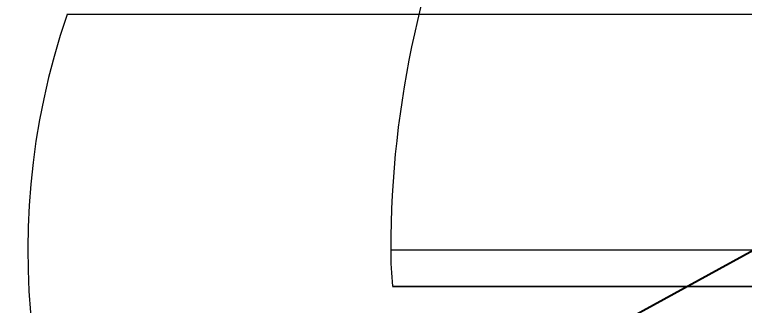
# Paper-space layout 'Presentación1' of a CAD drawing. Header units: millimetres. Extents: x 455 to 9071, y 15 to 4053.
# Drawn here: x 774.43 to 787.83, y 168.37 to 173.71 of the extents above; entities that cross this region are included whole.
import ezdxf

# ---------------------------------------------------------------- set-up
doc = ezdxf.new("R2010")
doc.units = ezdxf.units.MM
doc.layers.get('0').update_dxf_attribs({"color": 1})
doc.layers.add('Cotas', color=6, linetype='Continuous', lineweight=5)
doc.styles.get("Standard").update_dxf_attribs({"font": 'arial.ttf'})
doc.dimstyles.new('ISO-25', dxfattribs={"dimtxt": 2.5, "dimasz": 2.5, "dimexe": 1.25, "dimexo": 0.625, "dimtad": 1, "dimlfac": 0.15, "dimtxsty": 'Standard', "dimcen": 2.5, "dimadec": 0, "dimazin": 0, "dimtfac": 1, "dimtmove": 0, "dimatfit": 3, "dimfxl": 1, "dimarcsym": 0})

# ---------------------------------------------------------------- blocks, each defined once
blk = doc.blocks.new('*D7')
at = {"layer": 'Cotas', "color": 0, "lineweight": -2, "transparency": 16777216}
for p, q in [((788.001, 169.387), (776.31, 162.974)), ((764.742, 156.629), (774.118, 161.772))]:
    blk.add_line(p, q, dxfattribs=at)
at = {"layer": 'Cotas', "color": 0, "transparency": 16777216}
blk.add_solid([(773.918, 162.137), (774.319, 161.407), (776.31, 162.974)], dxfattribs=at)
at = {"layer": 'Defpoints', "color": 0, "transparency": 16777216}
for p in [(788.001, 169.387, -2037.069), (776.31, 162.974, -2037.069)]:
    blk.add_point(p, dxfattribs=at)
at = {"layer": 'Cotas', "color": 0, "transparency": 16777216, "insert": (767.311, 160.464), "char_height": 2.5, "width": 8.95364, "attachment_point": 5, "rotation": 28.7461}
blk.add_mtext('R1,7', dxfattribs=at)

psp = doc.layouts.new('Presentación1')

# ---------------------------------------------------------------- linework, layer by layer
at = {"linetype": 'Continuous', "lineweight": 15}
for p, q in [((794.667, 173.711, -2037.069), (775.388, 173.711, -2037.069)), ((794.667, 173.711, -2037.069), (775.388, 173.711, -2037.069)), ((795.176, 169.387, -2037.069), (781.334, 169.387, -2037.069)), ((795.176, 169.387, -2037.069), (781.334, 169.387, -2037.069)), ((796.667, 168.72, -2037.069), (781.367, 168.72, -2037.069)), ((796.667, 168.72, -2037.069), (781.367, 168.72, -2037.069)), ((803.001, 168.72, -2037.069), (781.367, 168.72, -2037.069)), ((781.367, 168.72, -2037.069), (796.334, 168.72, -2037.069)), ((795.667, 168.72, -2037.069), (781.367, 168.72, -2037.069))]:
    psp.add_line(p, q, dxfattribs=at)
for centre, radius, start, end in [((799.667, 169.387, -2037.069), 18.333, 130.2142, 180), ((799.667, 169.387, -2037.069), 18.333, 130.2142, 180), ((799.667, 169.387, -2037.069), 18.333, 130.2142, 180), ((799.667, 169.387, -2037.069), 18.333, 130.2142, 180), ((799.667, 169.387, -2037.069), 18.333, 130.2142, 180), ((799.667, 169.387, -2037.069), 18.333, 130.2142, 180), ((799.667, 169.387, -2037.069), 18.333, 130.2142, 180), ((799.667, 169.387, -2037.069), 18.333, 130.2142, 180), ((799.667, 169.387, -2037.069), 18.333, 130.2142, 180), ((799.667, 169.387, -2037.069), 18.333, 130.2142, 180), ((799.667, 169.387, -2037.069), 18.333, 130.2142, 180), ((799.667, 169.387, -2037.069), 18.333, 130.2142, 180), ((799.667, 169.387, -2037.069), 18.333, 130.2142, 180), ((788.001, 169.387, -2037.069), 13.333, 161.0754, 270), ((788.001, 169.387, -2037.069), 13.333, 161.0754, 270), ((788.001, 169.387, -2037.069), 6.667, 180, 185.7392), ((788.001, 169.387, -2037.069), 6.667, 180, 185.7392), ((788.001, 169.387, -2037.069), 6.667, 180, 185.7392), ((788.001, 169.387, -2037.069), 6.667, 180, 185.7392), ((788.001, 169.387, -2037.069), 6.667, 180, 185.7392), ((788.001, 169.387, -2037.069), 6.667, 180, 185.7392), ((788.001, 169.387, -2037.069), 6.667, 180, 185.7392), ((788.001, 169.387, -2037.069), 6.667, 180, 185.7392), ((788.001, 169.387, -2037.069), 6.667, 180, 185.7392), ((788.001, 169.387, -2037.069), 6.667, 180, 185.7392), ((788.001, 169.387, -2037.069), 6.667, 180, 185.7392), ((788.001, 169.387, -2037.069), 6.667, 180, 185.7392), ((788.001, 169.387, -2037.069), 6.667, 180, 185.7392)]:
    psp.add_arc(centre, radius, start, end, dxfattribs=at)

# ---------------------------------------------------------------- dimensions: what is measured, and where the dimension line sits
at = {"layer": 'Cotas'}
dim = psp.add_radius_dim(center=(788.001, 169.387, -2037.069), mpoint=(776.31, 162.974, -2037.069), text='R1,7', dimstyle='ISO-25', dxfattribs=at)
dim.commit()
dim.dimension.update_dxf_attribs({"geometry": '*D7', "text_midpoint": (767.311, 160.464)})

doc.saveas('drawing.dxf')
